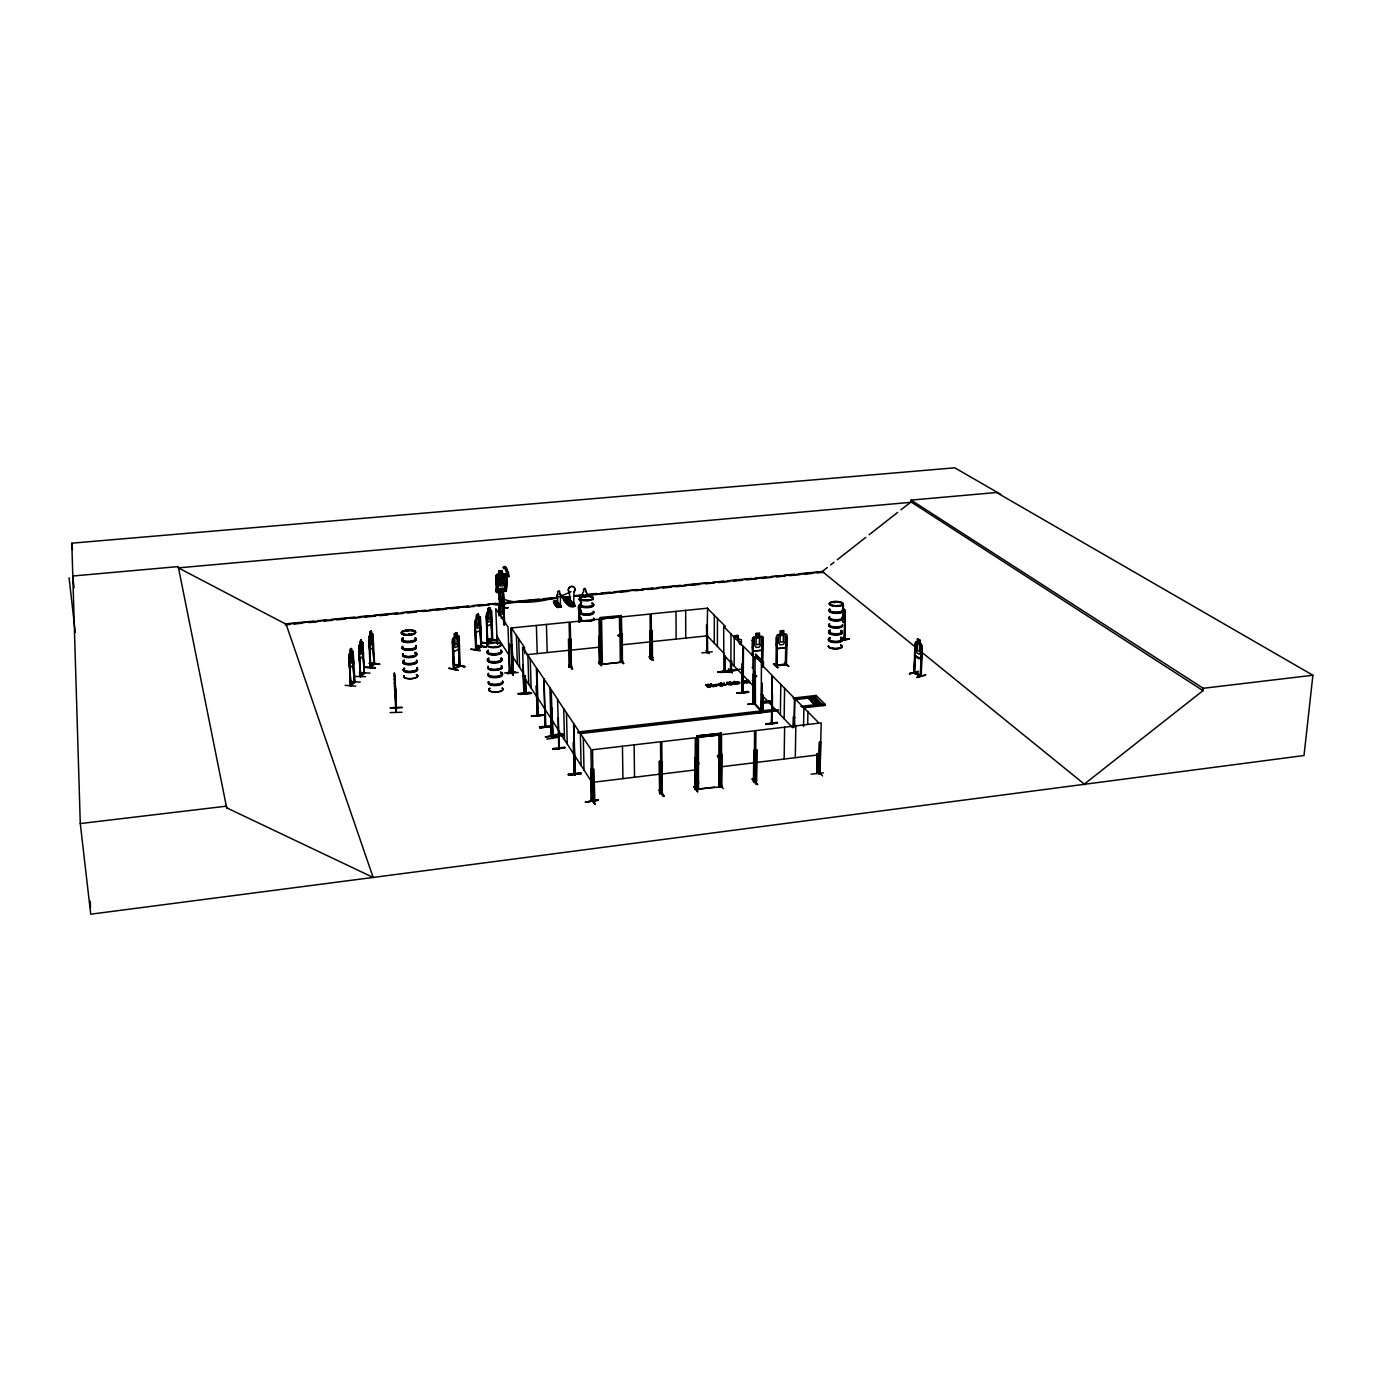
<?xml version="1.0" encoding="UTF-8"?>
<svg xmlns="http://www.w3.org/2000/svg" width="1382" height="1382" viewBox="0 0 1382 1382"><rect width="100%" height="100%" fill="white"/><g stroke="black" fill="none" stroke-linecap="round" stroke-linejoin="round"><path stroke-width="1.5" d="M706.029 685.23C708.914 682.052 714.114 687.925 707.86 687.286L706.029 685.23L709.657 685.817M709.329 653.651L706.029 650.542M707.256 651.319L706.357 652.459L707.636 652.857L707.325 625.044M707.429 624.889L706.496 624.992L706.893 652.511M706.72 652.598L707.567 608.184L651.233 613.867L651.527 658.437L652.684 657.59M707.014 684.781L709.312 684.816L707.014 684.781L707.739 686.198L710.469 685.921L707.739 685.61C707.653 688.806 713.786 685.282 709.674 685.23M707.86 687.286L710.469 686.422L708.413 686.37M710.573 684.626L711.298 683.952L713.216 686.681L710.573 684.626L711.298 683.952M714.269 643.166L714.339 615.284M717.379 646.43L717.465 618.428M717.586 756.939L717.845 755.989M718.986 761.672L718.899 786.6L720.92 787.17M718.865 756.783L718.191 755.47M698.273 747.472L698.29 789.087L719.245 787.032L719.072 734.671M719.4 787.118L719.573 734.827L698.411 737.314L698.428 789.727L696.804 789.934L696.753 735.915L721.387 733.255L696.753 735.915M720.506 684.591C718.346 685.627 709.087 685.437 716.412 684.366C727.761 687.562 715.375 685.403 718.45 683.796A2.488 0.881 0.3 0 1 719.573 683.693L720.506 684.591L721.007 682.881L722.13 684.712L724.151 683.192L722.13 684.125M720.886 733.393L721.179 787.135L721.214 733.047M722.13 684.712L721.007 682.881M721.473 685.679L721.473 685.075M721.577 785.131L721.508 786.289L721.525 734.671L754.572 730.802L754.278 782.195L753.829 750.34L754.192 782.247L753.466 780.899M722.941 685.61L722.354 684.971L725.792 684.695L722.544 684.245L722.216 685.697L720.281 682.95M721.559 786.272L722.009 754.14M725.792 685.299L722.959 684.626L724.151 683.192M742.324 692.106L742.86 645.964L723.667 626.53L723.892 672.205M723.287 672.239L723.028 670.875L723.892 671.22M725.049 656.381L725.014 672.049L724.721 656.053M724.997 671.583L725.412 656.346M726.949 683.71L727.571 682.915L730.698 684.729L728.521 684.712L726.846 682.397L727.45 683.658M726.759 683.485L726.846 682.397M727.571 682.328L729.489 683.416M719.901 672.118C754.503 670.235 694.714 674.036 728.4 671.013M729.299 683.209L730.007 681.879C730.37 684.366 733.652 681.499 734.619 684.315L731.855 683.157L731.251 684.677L729.506 682.829M730.715 683.244L730.007 681.879M730.56 671.376L730.594 660.838M731.026 633.993L730.819 671.03L717.914 672.291M730.905 683.451L732.633 682.604L733.894 684.384M731.251 684.677L729.281 681.965M731.976 684.608L730.923 682.863M732.253 672.827L728.21 669.061M733.704 682.138L734.516 681.464L733.704 682.138L734.948 682L736.381 683.52L735.656 684.194L734.239 682.069L735.656 684.194M734.153 666.003L734.308 637.327M734.568 639.313L734.585 635.841M734.619 684.315L733.186 682.397L730.715 682.656M736.381 684.107L734.948 682M401.989 712.266L390.173 712.594M402.024 707.739L390.277 708.137M736.813 683.641C745.157 683.434 731.7 682.812 739.042 682.691M736.934 693.108L748.733 692.227L736.882 693.125L747.835 691.363M737.09 683.935L736.813 683.053M737.815 635.461L739.543 644.271M738.748 682.242L736.105 682.138L739.007 682.518L736.105 682.725L737.936 683.226M731.51 670.771L731.562 660.734C729.955 674.122 729.679 671.669 740.009 669.251M741.288 645.308L741.443 639.693L737.798 638.933L737.936 635.323L734.464 635.737M741.564 681.844L742.307 681.171L744.172 682.863L741.564 681.844L744.743 683.192L741.564 681.257M742.324 691.069L742.169 692.52L742.376 663.274L742.03 692.451M743.205 693.056L743.464 646.379L753.484 656.536L753.052 703.645L753.138 674.243M744.743 683.192L744.691 681.291L747.507 682.293L744.086 680.981L746.816 682.57L746.418 680.721L748.508 680.497L749.96 682.017L749.234 682.691L747.8 680.566L749.234 682.691M744.673 680.911L746.833 682.95M747.507 682.881C745.278 680.704 750.167 680.445 747.247 680.048L746.418 681.309M752.309 655.707L752.534 638.501L753.656 637.154L761.81 636.325L763.037 637.43L761.81 636.325M762.933 646.724L761.707 650.283L753.484 651.112L752.447 647.795L752.654 638.536L753.691 637.188M752.154 667.454L753.138 668.404M752.154 778.999L756.369 783.974M753.276 640.384L752.326 640.488L753.276 640.384L753.225 668.56M753.466 703.559L753.518 674.209M753.104 778.55C766.924 796.878 743.689 766.837 757.25 784.078M752.603 681.136L754.365 682.121L752.413 680.099M760.877 711.16L754.658 704.267L755.125 656.692L762.398 663.084L755.125 656.692M755.263 671.566L755.436 703.68M755.488 659.059L755.919 654.36L763.486 661.978L763.434 666.124M755.868 658.644L755.919 654.36M756.075 633.422L756.196 637.033L754.434 638.38L754.365 644.841L756.092 647.432L759.34 647.087L761.102 644.133L761.171 637.672L759.444 636.705L759.564 633.06L756.075 633.422L756.04 636.895M761.257 712.49L761.776 682.76L761.655 712.456C740.527 714.131 779.966 709.26 763.227 712.006M755.142 781.59L755.159 780.45L756.438 780.502M755.47 781.797L756.455 780.536M756.42 781.659L756.697 749.718L755.591 749.856L756.852 749.873L756.438 781.676L755.418 781.746L755.937 730.56L821.167 722.89L820.044 773.73L820.58 742.048L819.491 742.186L818.835 773.885L820.165 773.713M761.206 711.402L761.413 663.187M761.655 661.149L761.776 639.486L762.847 639.52L761.776 639.486M762.052 694.369L761.067 711.212M762.726 639.4L762.415 667.385L762.985 637.378M762.432 711.816L762.536 694.49M762.847 666.521L762.985 662.03L755.436 654.412M762.933 711.747L763.106 695.163M395.183 687.044L395.235 688.996L395.114 684.159M395.788 698.463L395.632 694.42M777.53 723.045L766.077 724.116M771.795 722.268L772.123 724.444L772.469 694.507M793.959 727.036L794.46 698.221L772.331 675.815L771.519 724.41L772.141 675.435L761.586 664.725M395.166 686.336C396.219 714.269 393.611 647.64 395.857 694.731M395.235 689.67L395.114 684.816L395.269 687.009M395.01 683.416L395.045 680.22M773.471 664.189L777.703 667.696M777.012 665.07L785.322 664.31L776.218 665.036L775.976 666.055L776.338 637.948L777.289 637.862L777.133 665.917L775.924 665.865L786.082 664.759M786.842 644.167L785.615 647.709L777.496 648.59L776.425 645.239L776.546 635.979L777.669 634.614L785.788 633.802L786.98 634.908L786.444 664.932L785.563 665.036L785.84 637.085L786.79 636.981L785.84 637.085L785.546 665.018M776.96 665.986L777.289 637.862L776.338 637.948M765.766 724.479L777.099 723.132M783.559 630.555L783.421 634.165L785.131 635.15L785.045 641.593L783.266 644.53L780.035 644.876L778.342 642.302L778.446 635.841L780.191 634.511L780.087 630.918L783.594 630.589L783.508 634.01M780.364 714.788L780.813 684.401M395.908 707.757L395.891 712.317L394.267 682.604M394.63 678.165L396.288 712.3L396.306 707.739M784.544 662.427L788.88 666.608L784.682 662.911M784.13 718.761L784.596 688.253M784.147 759.046L784.63 727.174M786.099 664.777L786.669 636.86M395.079 686.111L395.097 684.833M395.235 688.996L395.252 687.718M793.164 727.226L793.337 716.671M793.544 727.623L793.734 716.636M794.391 726.362L794.875 698.653L818.42 722.51M794.788 726.31L794.132 717.5L794.944 717.863M795.289 757.682L795.842 725.861M394.336 678.942L396.358 708.5L394.457 673.12L394.509 678.165M394.319 673.12L394.699 679.374M803.529 726.5L803.892 707.791L825.244 705.373L825.279 704.457L816.106 695.457L793.026 698.083M807.675 724.41L807.934 711.885M809.23 698.826C817.85 700.95 803.046 698.618 812.806 699.171C819.042 696.649 810.612 701.624 815.363 698.515M813.601 699.292L816.693 700.449L810.578 700.795L812.391 699.396M810.906 701.123L810.595 700.19M811.873 701.469C820.528 703.593 805.671 701.244 815.466 701.814C821.703 699.257 813.272 704.267 818.023 701.14M811.182 774.162L823.413 772.884M809.213 699.43L812.806 699.171M816.261 701.918L819.371 703.092L813.238 703.438L815.052 702.039M813.169 700.121L816.71 699.845M813.566 703.766L813.238 702.833M815.345 699.119L815.034 698.186M811.856 702.073L815.466 701.814M815.829 702.747L819.388 702.488M816.088 696.355L816.106 695.457M816.693 700.449L816.399 699.551M818.006 701.745L817.695 700.812M816.917 753.587L816.917 773.367L817.332 753.535M817.108 771.778L816.745 773.333M817.747 753.967L817.09 772.918M817.816 770.551L822.515 775.941M819.371 703.092L819.077 702.177M819.491 742.186L818.68 773.713L820.027 772.4M823.102 705.615L813.981 695.699M842.795 606.681L842.83 605.558M842.761 621.883L843.365 605.057L843.279 608.408M844.177 639.348L844.419 638.415M843.953 639.486L844.938 612.278L844.886 639.693L840.912 637.776A6.806 2.263 1.4 0 1 839.824 640.868A6.806 2.263 1.4 0 1 830.617 640.592A6.806 2.263 1.4 0 1 830.064 637.534M843.106 608.408L845.248 610.568L844.575 639.762L845.335 610.55L843.106 608.512L844.126 610.101L842.847 618.549M532.675 715.893C568.745 713.457 506.434 718.139 543.402 714.822M555.443 735.932L545.458 736.9L555.357 735.31M559.537 591.133L559.969 594.225A2.263 2.09 -39.1 0 1 560.505 597.56L560.263 605.886L557.792 606.111C559.485 611.587 548.533 598.216 556.652 601.135L561.368 607.13L560.228 607.234M574.221 604.642L569.298 605.143L569.263 603.485L570.351 604.556L569.332 592.152A3.403 3.127 -40.2 0 1 569.229 587.592A3.403 3.127 -40.2 0 1 573.875 587.125A3.403 3.127 -40.2 0 1 574.031 591.755L573.634 604.228L570.3 604.504M900.96 509.803L911.014 501.925L911.083 500.111L996.526 492.493L1312.9 675.245L1304.003 755.539L373.157 877.449L226.683 807.848L178.243 566.585L72.71 576.018L74.023 587.782M917.665 639.02L920.032 640.073L919.807 643.667L922.226 645.878L920.999 676.403L913.899 673.103L915.921 641.818C919.79 645.722 916.663 632.991 917.423 642.561L916.266 643.356L916.024 649.885L917.095 653.202L919.306 654.204L920.602 651.924L920.861 645.394L919.842 640.177L917.562 639.054M914.625 673.449L915.299 644.772L914.383 673.397L914.901 672.291M916.715 677.456L925.664 674.762M914.141 672.999L921.31 676.282L921.708 647.622L920.187 676.092M920.567 675.953L920.965 675.332M920.809 676.351L921.708 647.622M353.74 660.942L353.36 664.828M359.959 658.938L359.32 655.863L359.959 658.938L363.276 655.966L362.447 642.129L362.965 643.01M363.311 656.053L363.449 652.183M369.409 647.001L370.03 650.041L373.157 647.139L372.915 634.234L374.591 664.016M373.192 647.225L373.451 643.407M507.246 673.673L518.164 672.447M839.099 605.817L836.991 605.679L838.494 605.61M497.33 579.645L496.38 592.032L497.33 579.645L498.228 579.559L497.382 591.928M498.228 579.559L497.416 591.669M518.215 694.11L529.427 692.451L518.215 693.712M506.261 578.764C503.013 616.942 509.077 552.765 506.175 591.116L496.483 592.014L496.173 589.164L497.365 589.147L497.451 591.461M507.159 578.661L506.365 591.012M834.728 602.517L833.847 602.12A6.841 2.159 1.3 0 0 831.912 605.8A6.841 2.159 1.3 0 0 842.951 604.66A6.841 2.159 1.3 0 0 833.709 602.137L834.745 602.466L833.605 602.327M506.33 579.006L507.229 578.903L506.158 578.16L507.229 578.903L506.658 585.45L505.346 588.058L497.641 588.784L497.468 579.956M500.958 576.363L504.136 576.104L500.94 576.277L500.854 578.868L498.557 579.11L506.175 578.246L503.929 578.557L504.119 576.035L504.05 578.471L505.484 579.127L505.086 583.67L503.273 585.795L500.215 586.106L498.747 584.327L499.127 579.784L500.75 578.799M1084.3 784.112L1203.014 690.637L1203.238 688.288L911.083 500.111M345.137 685.351L355.727 686.18M364.883 667.471L375.23 668.352M365.055 666.798L375.403 667.592M365.522 676.696L355.122 676.385M755.608 712.784L766.82 711.592M552.627 749.389L564.616 747.956M496.587 590.943L498.107 590.805L496.587 590.943L497.123 592.774L498.643 592.636L498.107 590.805M558.915 606.836L559.606 605.126M559.969 606.784C558.846 603.951 559.174 605.368 559.624 605.489M572.787 603.226L571.906 602.327L572.131 603.468M580.906 773.575L568.451 774.957M480.331 630.175L480.729 626.461L480.331 630.175L475.909 632.645L475.287 629.656M352.807 658.799L350.959 663.377L350.302 652.874C348.126 649.436 353.066 645.308 351.633 651.717L354.466 682.38L354.846 681.015M701.866 652.891L712.248 651.751M480.349 650.196L471.055 649.143M480.09 650.887L470.847 649.264M487.691 643.58L482.163 642.613L487.95 643.286M482.422 642.423L491.647 643.459M570.714 665.951L572.545 668.992L569.816 665.157M572.493 668.836L570.697 666.383L572.459 668.923M499.662 605.316L499.161 591.237L500.215 591.099L500.923 605.437M449.012 667.972L458.098 670.374M458.029 670.322L448.995 668.456M621.693 660.527L623.662 663.515L621.434 661.062M660.285 790.314L663.999 796.067L660.199 790.901M719.279 783.076L723.27 788.604M368.856 637.793L369.219 636.186L370.531 667.731L374.505 664.034M363.829 672.378L364.744 673.086L360.529 676.835L358.733 646.569L362.447 642.129M353.118 651.648L352.462 650.749L348.782 655.293L350.855 685.8M349.283 653.651L348.903 655.31M753.933 675.763L754.071 676.161M755.073 676.714L754.814 675.66L755.626 676.852M755.211 675.936L755.436 676.852M662.064 793.423L662.03 761.534M756.559 676.696L756.559 675.608M500.958 598.216C501.165 595.4 496.501 598.752 499.679 599.045M842.778 621.779L844.212 622.556L845.041 619.499M844.298 622.539L845.11 619.551M572.787 603.018L572.321 603.226M921.759 655.241L920.792 658.437L921.846 655.293M762.778 646.672L761.707 650.283L753.484 651.112M499.057 615.992L499.161 605.592L503.411 603.278L504.015 604.159M498.695 607.113L499.265 605.61M785.615 647.709L786.686 644.116M486.758 612.744L491.059 610.257L491.733 611.086L492.7 640.108L487.224 643.286L486.723 612.641M361.514 643.062C360.236 632.973 358.318 652.667 360.857 654.584L362.671 650.076L361.186 639.572M480.314 617.529L479.779 616.648L474.821 620.622L476.134 649.92M909.494 673.984L918.339 671.842M741.702 691.086L741.754 691.346M557.81 591.531L557.758 594.45A2.263 2.09 -39.1 0 0 557.395 597.87L558.069 606.974L560.85 606.681L560.626 605.195L560.401 606.128M510.286 671.41L513.327 675.107L510.891 671.376M510.787 671.289L513.258 674.969M584.897 588.438L583.636 589.026L583.55 591.893A2.263 2.073 -40.7 0 0 583.169 595.314L583.204 595.366M590.978 799.245L595.055 804.376L591.686 799.193M591.582 798.589L594.968 803.737M453.227 649.747L453.814 669.458L452.519 639.417L454.713 637.137L454.453 633.664L454.056 645.325L455.248 647.536L457.252 646.534L458.202 643.252L456.716 632.628L456.803 636.221L459.066 636.221L460.223 666.176L453.417 669.337L452.26 641.473L453.158 641.231L454.436 669.182L454.108 668.007M732.149 672.74L728.608 669.026M777.703 667.316L774.041 663.567M503.514 568.607L503.428 566.948A9.501 2.142 80.4 0 1 506.572 571.474L506.883 572.597L508.3 571.699L508.87 576.553L507.747 576.743L506.658 573.081A8.137 1.831 80.4 0 0 503.704 568.261L504.827 568.071A8.137 1.831 80.4 0 1 507.781 572.908L508.87 576.553M504.637 568.417L504.534 566.775A9.501 2.142 80.4 0 1 507.695 571.284L508.006 572.407L506.866 572.545M569.539 600.254L567.311 600.565L569.229 600.289M588.438 600.41L587.212 599.753M586.987 599.961L588.179 600.462M585.882 596.989L584.793 597.041M584.724 596.955L585.225 597.024M557.551 603.623L556.29 603.744M459.308 666.314L458.669 638.277L459.221 666.4L459.67 665.398M556.1 603.347L557.482 603.26M755.488 704.319L760.618 709.674M453.365 668.37L454.419 668.076M370.963 667.351L368.856 639.538L370.1 667.696L374.125 663.965M591.116 800.834L590.995 768.565L591.721 800.783M591.98 801.215L591.703 799.608M351.183 685.472L348.903 657.452L350.648 685.869L354.967 682.034L353.153 651.561M505.346 588.058L506.555 585.45M500.543 605.005L499.697 606.612L500.906 614.921L502.564 613.971L503.342 610.827L502.409 590.926L503.307 590.857L504.637 624.595M574.325 772.987L574.532 772.486M573.582 742.67L573.996 773.575M618.376 635.841C618.635 634.217 619.862 636.964 617.892 635.495M495.62 646.862L496.034 647.26M495.43 646.897L494.773 647.191M492.908 643.235L492.614 642.976M492.441 643.235L493.115 643.425M718.899 756.731L717.638 757.198M558.743 748.457L559.209 748.163M503.894 607.268L503.359 590.891L502.409 590.926M593.448 800.472L594.588 800.61M593.31 801.681L594.83 801.681L593.949 769.238L592.792 769.377L593.431 801.871L592.515 749.752L660.544 741.754L660.924 793.475L660.561 761.257L659.421 761.396L659.663 793.648L661.062 793.475M503.514 591.099L502.651 591.254M537.874 715.461L537.391 714.459M537.114 715.047L536.51 686.008M537.339 700.156L536.371 667.903L522.586 647.329L523.882 694.127L524.106 692.624M409.849 634.718L409.677 634.528M409.245 634.096L408.64 634.252M406.93 631.142L408.156 631.125M407.189 631.315L407.794 631.315M373.676 663.377L374.09 664.016M370.393 666.729L374.056 663.688M510.01 672.118L509.025 644.116M557.844 591.565L558.777 590.926M509.25 670.84L509.63 672.222L508.801 643.805M354.414 681.654L350.7 684.384M496.242 584.154L495.862 575.62L499.092 574.204L498.954 570.991L502.046 570.714L504.015 578.782M497.382 589.803L505.156 589.026L496.501 590.287L505.363 589.889L497.555 589.924M579.68 604.59L578.626 605.886L578.833 614.765L578.592 605.852L578.903 622.297M560.47 607.061C559.054 599.563 548.568 599.512 557.654 607.51M553.767 601.896L558.725 607.406L554.027 601.619M560.954 607.182L556.652 601.135M556.48 601.636L561.144 607.009M575.292 605.852C569.937 611.259 555.979 594.174 568.468 597.594M563.217 597.421L570.714 606.335L563.217 597.421L568.762 597.767L563.821 598.095L567.156 598.251M558.743 607.389L557.827 607.234L561.109 606.888L560.626 605.195M558.466 607.268L553.37 601.464M570.334 606.387L571.232 606.283M581.684 602.155L578.954 598.959L581.114 602.224M578.937 599.304L581.528 602.172M573.582 606.007L574.912 605.489L574.186 602.967L573.824 604.349M569.073 599.322L574.653 605.921L570.524 600.22L565.653 600.704L570.524 599.874M837.388 605.713L839.029 605.644M834.4 602.431L833.847 602.31M487.863 642.941L486.429 615.871L486.896 643.235L492.199 640.021M491.819 639.279L492.234 639.348M476.583 649.626L474.872 622.677L475.926 649.972L481.558 646.69L480.47 617.478M786.496 663.878L785.201 663.878L786.099 663.74M360.236 682.103L349.525 681.361M369.961 673.138L359.372 672.412M379.514 663.844L369.184 662.98L379.549 664.276M364.209 672.688L360.063 675.729L363.846 672.654M364.364 672.965L360.166 676.8L358.871 648.331L360.598 676.403M350.251 684.729L354.051 681.62M370.082 666.608L373.693 663.654M353.429 664.742L350.164 667.8L349.508 664.707M354.898 681.982L350.251 685.835L349.283 657.106M497.399 580.025L498.487 578.954M361.168 641.524L360.339 642.25L361.099 640.367M371.119 632.835L370.307 633.543L371.05 631.695M369.132 636.29L372.363 633.44L372.864 634.321M731.734 669.855L737.936 669.475L730.612 670.011M369.875 632.023L371.292 630.779L372.19 634.908L372.57 641.3L370.808 645.74L369.823 631.937L370.134 635.392M707.584 651.492L706.91 651.509M492.32 640.332L490.835 613.366M453.434 668.335L459.498 665.744M652.649 657.348L651.423 657.296L652.684 657.314M798.675 573.806L822.273 571.509L827.3 567.57M830.651 564.944L834.002 562.319M837.337 559.693L865.806 537.373M869.157 534.748L897.626 512.428M695.042 788.396L695.44 789.277M588.3 599.598L587.281 600.168L588.559 600.099M511.996 645.169L513.188 673.604L512.152 673.293L510.718 628.033L569.108 622.159L570.092 667.16C570.714 664.967 568.244 666.729 569.09 667.23L568.434 639.21L569.505 639.227M495.706 646.413L495.05 646.638M736.865 682.812L738.973 682.518M722.959 684.626L724.151 683.779M717.984 755.937L717.724 756.973L718.087 755.608M717.863 756.645L717.5 755.384L717.759 757.198M618.203 635.115L619.412 635.582M559.278 747.282L559.157 748.163M362.844 642.993L364.33 673.414L362.602 645.394M372.138 636.653L374.228 664.327M407.897 631.142L406.982 631.073L408.105 631.021M553.025 738.437L552.282 718.415M551.211 689.722L552.869 738.23M551.107 735.362L551.712 736.399M755.522 704.25L754.658 704.267M545.32 727.26L544.093 679.098M545.303 727.001L543.782 678.648M545.13 707.359L545.873 727.243L545.838 725.947M599.736 663.982L599.011 619.205L570.144 622.107L571.371 667.23L571.025 639.14M591.945 801.284L590.891 749.217L573.875 723.822L575.119 774.456M485.963 646.845L477.032 645.619M497.175 640.229L487.95 638.691L497.434 640.522M480.556 646.258L475.563 648.918L476.514 648.884M481.42 645.74L480.539 645.981M491.767 639.641L486.861 642.25L487.811 642.215M476.047 648.918L480.867 646.31M487.345 642.233L492.078 639.693M475.563 649.903L481.558 646.69M488.261 639.002L497.451 640.574M501.027 618.151L503.894 616.562L504.067 604.089M360.633 676.783L358.854 648.694M354.569 682.328L352.997 664.137M575.327 774.922L575.413 773.782M364.399 673.345L362.758 653.98M370.549 667.679L370.462 666.314M698.497 783.87L698.601 781.987M475.598 649.92L475.391 622.384M498.522 613.211L498.85 608.806L499.403 615.042M478.345 613.953L476.496 614.99L475.926 620.103L477.205 628.534L478.932 627.549L479.744 624.336L478.448 613.971L476.565 615.059L476.635 618.359M487.846 608.598L489.764 607.596L490.783 611.673L491.007 617.892L490.213 621.071L488.52 622.038L487.5 619.896L487.95 608.616M502.046 600.6C497.52 603.122 505.225 598.078 502.202 604.072L503.134 604.66M487.915 608.667L489.764 607.596M478.103 614.852L477.049 616.597L478.155 615.975M500.75 602.068L501.804 601.481L500.785 603.174M698.739 762.501L698.756 764.488M559.157 749.286L557.533 699.137L536.872 668.352L538.41 716.083M698.48 741.633L698.532 742.376M721.179 684.798L718.243 684.556L720.506 684.004M721.214 685.386L718.191 685.023L720.454 684.608M569.954 606.197L563.217 597.75M570.921 606.093L564.132 597.853M571.284 606.283L564.167 597.663L570.628 597.024M574.014 605.765L568.555 599.183L574.653 605.921M555.806 601.723L560.453 607.078M562.923 598.216L569.747 606.439M537.149 715.099L536.268 685.645M652.874 660.13L650.922 657.21M464.594 667.005L455.594 664.552L464.577 666.418M455.939 664.88L464.957 666.815M453.745 651.734L452.916 648.659L453.745 651.734L458.876 649.212L459.463 645.446M525.315 693.47L525.005 675.729M454.54 633.751L456.716 632.628L454.453 633.664M479.986 630.227L481.04 647.001L480.228 623.662M813.583 703.162L815.846 702.142M815.449 702.419L817.678 701.417M810.923 700.519L813.186 699.517M812.789 699.776L815.017 698.791M813.238 703.438L815.034 702.643M810.578 700.795L812.374 700M459.826 666.072L460.206 665.087M755.159 781.573L756.213 781.4M409.849 634.493L409.037 634.096M487.328 643.235L486.291 614.178M481.005 646.983L479.882 619.827M660.924 792.128L659.542 792.266L660.803 792.37M660.924 793.285L659.663 793.648M374.159 664.397L372.397 640.92M730.802 669.994L731.475 669.717M569.194 666.245L570.179 666.97M752.845 702.384L753.38 703.403M551.245 736.451L550.831 706.237M650.058 657.815L650.594 658.782L650.041 614.057L621.555 616.925M650.196 630.987L650.058 658.817M622.228 661.598L622.28 633.854L622.384 661.788L622.626 660.561M599.892 664.172L599.322 636.221M505.449 590.667L505.173 586.676M505.346 588.369L506.244 588.248L505.173 588.387M730.439 683.917L728.176 682.984M496.864 669.959L495.775 670.063M411.18 657.089L409.901 657.296M499.818 605.541L499.317 591.15L500.059 605.575M920.533 675.228L914.642 672.706M916.819 677.422L925.646 675.211M913.934 673.155L915.022 642.768M915.35 655.897C913.778 646.223 914.59 661.304 920.844 658.264M922.226 645.878L921.293 644.392M922.364 647.916L921.397 647.692M915.921 641.818L921.431 644.271M659.698 793.423L659.421 761.396M840.36 640.108L849.464 638.916L840.688 640.851M840.342 640.678L849.429 638.864M845.508 612.554L844.644 612.347M730.698 684.142L728.228 683.917M652.701 658.316L651.613 657.279M652.494 658.35L652.235 630.572L651.285 630.676L652.235 630.572M569.125 667.074L569.937 666.953M505.363 590.667L505.086 586.573M506.658 573.081L507.781 572.908M506.365 573.806L507.488 573.616M503.203 567.363L504.326 567.173M838.097 627.583L837.077 627.739M755.401 679.685L754.192 680.324L755.384 681.24M755.384 680.272L754.227 680.756L755.367 681.827M838.667 606.024L837.613 606.042M588.283 599.995L587.454 599.961M697.513 791.731L693.66 786.755M756.403 784.475L752.102 778.947M695.353 757.353L694.887 789.554L695.319 737.763L661.771 741.702L662.289 793.613M598.112 799.902L585.398 802.165L598.13 799.988M585.415 802.044L598.147 800.489M593.707 801.854L594.606 801.767M662.876 795.928L659.128 790.176L662.945 795.306M659.56 761.568L660.561 761.257M819.647 742.359L820.58 742.048M568.382 774.196L580.716 772.693L580.958 773.713L568.624 775.216L568.399 774.283M580.958 773.056L568.624 775.216M568.434 774.836L580.958 773.713M593.172 782.281L660.786 774.041M661.995 773.989L695.353 769.929M721.404 766.768L754.261 762.76M755.608 762.519L820.459 754.624M698.29 789.087L714.788 787.101M574.169 743.551L574.929 775.026M1203.238 688.288L1312.9 675.245M373.071 876.603L373.347 877.415L90.728 914.193L80.277 823.568L226.527 806.155L226.683 807.848M558.673 737.228L546.84 739.128M553.025 748.508L565.031 747.161M565.048 747.679L553.128 749.251M766.094 723.719L777.427 722.371M539.481 726.794L551.504 726.051L539.498 727.416M755.108 703.265L747.714 704.267L755.194 703.438M563.32 735.552L554.804 736.52L554.251 735.673L554.234 734.723L562.82 733.738M577.831 732.011L775.129 709.329M800.869 706.375L822.325 703.904M545.441 736.969L563.303 734.602M577.849 732.944L778.412 709.847M801.836 707.152L825.279 704.457M778.394 710.763L580.354 733.583L581.096 765.507M531.863 716.152L544.232 715.202M736.882 693.125L748.733 692.227M558.743 749.338L558.311 717.638M761.603 701.659L769.981 700.709M761.586 702.574L770.724 701.503M793.804 698.877L814.775 696.476L814.758 697.392L795.877 699.534M762.328 703.369L770.724 702.402M708.672 735.863L712.836 735.379M719.417 735.086L698.255 737.055M598.561 662.151L601.636 665.865L598.821 662.22M531.396 692.693L518.215 693.695M717.914 671.894L728.573 670.685M520.185 693.937L531.534 693.401M520.219 694.438L531.534 693.332M730.715 671.617L719.901 672.498M552.403 738.472L552.126 708.206M650.887 657.642L653.03 660.181L649.315 656.847M720.989 683.468L722.216 685.697M727.968 682.76L730.007 682.466M707.532 685.973L709.381 685.576L707.739 685.299M649.92 656.588L652.442 660.25M504.499 672.999L515.4 671.721M568.969 665.105L571.682 668.784M523.864 694.075L523.156 664.949L524.21 693.712M600.41 617.754L601.101 664.638L602.379 664.327L601.567 618.756L619.792 616.908L620.328 662.41L621.969 662.41L620.898 615.681M785.563 647.674L777.496 648.59M512.307 673.293L511.219 645.1L512.221 644.997M512.307 645.118L511.219 645.1M512.221 645.498L512.791 673.604M526.577 654.722L569.764 650.196M651.492 641.663L707.532 635.824M570.801 650.162L599.512 647.156M621.952 644.824L650.3 641.853M502.15 573.875L505.605 574.584L505.829 580.613M502.219 574.981L499.161 575.292L499.334 579.265M506.158 590.77L496.57 591.565M569.229 598.32L564.357 599.132L569.92 599.477L569.229 598.648M569.92 599.149L565.048 599.961L568.296 599.633M573.081 602.448L573.133 605.264L573.133 602.517L571.578 602.604L571.63 605.402M558.069 606.111L557.343 605.541L557.361 606.663L560.66 606.318M569.263 603.485L570.369 605.627L574.532 605.195L573.789 603.018M497.399 579.887L498.297 579.801M506.209 589.008L505.346 589.112L506.399 588.991M579.421 607.665C577.831 606.594 581.148 619.585 579.835 622.194M601.101 664.638L600.134 617.512L621.295 615.543L621.969 662.41M601.688 618.86L619.672 617.046M506.227 590.442L496.397 591.721L495.706 575.517L496.674 575.534L497.157 591.358M504.603 574.636L504.845 578.712L504.603 574.636L505.605 574.584L505.674 578.903M503.843 607.458L507.971 607.769M503.86 607.873L507.971 607.752L503.86 607.994L504.326 624.543M603.485 618.393L607.458 617.996M288.112 623.61L313.852 621.105M318.136 620.691L326.722 619.844M331.006 619.43L354.604 617.132M358.905 616.717L369.633 615.664M373.917 615.249L397.515 612.952M401.799 612.52L425.397 610.222M429.698 609.808L440.426 608.754M444.71 608.339L468.308 606.042M472.592 605.627L483.32 604.573M487.621 604.159L496.19 603.312M500.491 602.898L511.219 601.861M515.503 601.429L539.101 599.132M543.385 598.717L554.113 597.663M560.556 597.041L564.841 596.627M573.426 595.78L582.012 594.951M586.296 594.536L597.024 593.483M601.308 593.068L609.894 592.222M614.178 591.807L637.776 589.509M642.077 589.095L652.805 588.041M657.089 587.626L680.687 585.329M684.971 584.897L708.569 582.599M712.87 582.185L723.598 581.131M727.882 580.716L751.48 578.419M755.764 578.004L766.492 576.95M770.793 576.536L779.379 575.689M783.663 575.275L794.391 574.238M556.566 597.87L286.109 624.267L178.364 567.864L178.243 566.585M560.867 597.439L569.453 596.609M573.737 596.195L822.739 571.889M285.366 624.889L289.667 624.457M293.951 624.042L302.537 623.213M308.963 622.574L317.549 621.745M323.975 621.105L332.561 620.276M336.845 619.862L345.431 619.015M351.857 618.393L360.443 617.547M364.727 617.132L375.455 616.078M379.739 615.664L388.325 614.817M394.751 614.195L403.337 613.366M407.621 612.934L416.207 612.105M422.633 611.466L431.219 610.637M435.503 610.222L446.231 609.168M450.515 608.754L459.1 607.907M465.544 607.285L474.112 606.439M478.397 606.024L489.124 604.988M493.426 604.556L499.852 603.934M506.278 603.312L517.006 602.258M521.308 601.844L529.876 600.997M534.178 600.583L544.888 599.529M549.19 599.114L557.758 598.285M577.071 596.385L583.498 595.763M592.083 594.916L615.664 592.619M619.965 592.204L628.534 591.358M634.977 590.736L643.563 589.889M647.847 589.475L658.575 588.438M662.859 588.006L671.445 587.177M675.729 586.763L686.457 585.709M690.741 585.294L699.327 584.448M705.753 583.826L714.339 582.979M718.623 582.565L729.351 581.511M733.635 581.096L742.22 580.267M746.505 579.835L757.232 578.799M761.517 578.367L772.244 577.331M776.529 576.916L785.114 576.069M789.398 575.655L800.126 574.601M804.41 574.186L812.996 573.34M817.28 572.925L823.724 572.303M495.758 604.971L505.605 604.279M178.364 567.864L911.533 502.253M80.277 823.568L71.812 543.178L954.755 467.807L1000.654 494.29M738.213 683.347L739.871 682.656L736.865 682.207M594.554 801.474L594.692 800.333M505.933 588.145L506.14 590.598L506.002 586.486M497.14 589.043L496.293 589.285M568.693 600.617L567.346 600.203L569.505 600.427M776.131 665.053L776.77 664.759M395.701 697.064L395.805 697.962M396.047 699.275L395.891 700.657M390.242 707.739L401.989 707.152M395.217 690.378L395.425 693.609L395.477 690.378M819.768 772.4L818.99 772.728M651.682 658.437L651.509 657.296M571.63 665.986L571.664 666.988M737.09 683.347L739.197 683.468M503.134 590.874L504.067 607.216M920.93 675.366L914.953 672.637M844.488 638.743L840.636 637.137M359.113 644.928L358.733 646.569M369.253 663.429L379.756 664.189M813.583 699.897L816.382 700.156M816.244 702.522L819.06 702.782M525.523 693.816L524.832 677.508M490.955 610.257L491.577 623.662L487.328 626.132L486.602 623.057M478.483 617.305L478.293 614.092M482.18 642.578L487.984 643.407M752.413 680.687L753.432 681.119M476.721 645.29L485.98 646.828M476.79 645.74L486.291 647.225M574.843 774.974L573.565 723.373L557.602 699.568M453.141 637.845L458.219 635.513L458.997 636.307M452.519 639.417L453.02 648.676M455.594 664.535L464.594 666.418M588.68 599.892L587.592 599.978M722.959 684.021L725.792 684.695M662.98 795.807L659.197 790.193M573.599 606.024L568.123 599.425M570.662 606.352L569.954 604.314M742.98 671.116L741.08 669.043M584.862 588.404L585.778 591.721A2.263 2.073 -40.7 0 1 586.262 595.003L586.296 595.037M502.495 591.202L502.893 605.299M718.692 756.196L717.828 756.438M915.247 655.914L920.896 658.402M840.619 637.845L844.506 639.728M911.014 501.925L1203.014 690.637M513.016 673.189L511.409 627.981L524.486 647.415L524.694 653.617M509.474 672.153L508.04 626.996L495.775 608.667L497.278 643.995M822.273 571.509L914.953 646.707M921.656 652.149L1085.129 784.786M561.386 607.113L556.013 601.412M505.587 574.653L504.344 573.651L496.743 574.325M752.62 680.549L754.365 682.121M776.425 645.239L777.582 648.469M813.963 696.597L821.582 704.112M773.903 664.086L777.772 667.834M752.447 647.795L753.535 651.147M755.522 654.792L762.881 662.22M762.467 662.98L755.919 656.381L762.415 663.066M707.342 608.218L725.55 626.599M707.308 635.841L724.082 653.496M743.24 675.401L753.207 685.921M761.257 694.403L771.761 705.494M723.546 654.826L742.635 674.969M771.933 705.891L792.525 727.623M754.157 675.833L753.881 676.938M710.573 684.038L713.216 686.681M706.029 684.626L708.413 686.958M649.73 631.021L649.92 658.678M753.829 750.34L753.449 782.091M585.692 589.354L585.778 591.721M479.675 616.631L480.418 617.547M621.295 615.543L621.848 662.254M573.979 591.686L574.031 591.755A3.403 3.127 -40.2 0 0 573.875 587.125A3.403 3.127 -40.2 0 0 569.28 587.661A3.403 3.127 -40.2 0 0 569.384 592.222L569.332 592.152M568.503 598.993L574.325 605.955M559.935 594.174L559.969 594.225A2.263 2.09 -39.1 0 1 560.47 597.525L560.505 597.56M557.723 594.398L557.758 594.45A2.263 2.09 -39.1 0 0 557.361 597.836L557.395 597.87M621.658 660.959L623.662 663.515M621.416 661.114L623.368 663.55M619.844 634.131L619.862 635.996M601.498 618.583L619.412 616.821L619.602 629.726M578.799 614.714L579.904 617.892M697.806 791.851L693.902 786.755M502.253 573.772L502.132 570.559L498.85 570.904L497.779 581.425M660.233 790.815L663.999 796.067M499.161 591.237L500.422 591.341L500.543 605.212M512.377 656.208L523.087 672.758M523.519 676.264L537.253 697.565M537.753 698.014L558.328 729.903M558.414 730.335L574.307 754.987M574.601 755.453L591.548 781.711M496.794 636.186L509.025 655.189M554.234 734.723L554.804 736.52M496.103 584.137L497.278 587.246M496.846 586.555L497.658 588.853M285.97 623.835L373.157 877.449M746.418 680.721L746.833 681.982M649.074 656.778L652.097 659.905M569.488 604.78L569.643 603.433M507.177 571.872L507.747 576.743M69.1 577.78L75.233 632.282M71.812 543.178L72.52 549.621M744.086 680.981L744.172 682.863M395.338 688.184L395.805 693.557M371.171 630.762L371.343 634.355M458.168 640.712L459.532 666.47M395.58 690.654L395.356 686.059M395.58 691.207L395.788 695.612M491.163 613.418L492.113 640.384M491.146 621.658L491.785 640.332M394.613 679.011L394.682 680.739L394.475 679.011M90.245 901.254L90.486 907.732M503.497 606.387L504.154 624.871M503.549 616.614L503.825 624.819M500.267 591.116L500.75 605.523M497.347 635.841L497.641 643.96M497.14 635.53L497.434 643.649M525.281 692.382L525.246 693.522M518.665 638.778L519.615 667.385M516.419 635.426L517.369 663.93M530.239 658.748L531.137 688.081M527.872 655.223L528.788 684.418M525.385 675.677L525.989 693.816L525.229 677.456M395.649 693.729L395.701 695.612M536.389 625.459L537.218 653.6M537.512 706.254L537.788 715.427M551.176 718.692L551.297 736.675L549.915 687.787M546.426 624.439L547.203 652.563M558.259 603.347L554.977 603.45M557.602 605.506L557.62 606.404M566.465 712.767L567.225 744M563.718 708.672L564.495 739.785M573.305 742.255L574.152 774.041M580.44 605.731L580.561 611.915M583.308 737.902L583.999 770.016M598.838 636.273L599.391 664.206M622.453 746.228L622.919 778.653M634.131 744.863L634.528 777.237M676.005 611.38L676.126 639.089M685.679 610.395L685.748 638.087M697.081 736.191L697.115 789.882M570.991 591.651A44.051 15.755 -10.1 0 1 501.01 597.715M501.148 659.214A7.186 2.453 -2.2 0 1 499.057 662.375A7.186 2.453 -2.2 0 1 489.833 662.496A7.186 2.453 -2.2 0 1 488.762 659.387M501.217 658.73A7.273 2.488 -2.2 0 1 499.092 661.943A7.273 2.488 -2.2 0 1 489.746 662.064A7.273 2.488 -2.2 0 1 488.658 658.92M501.407 665.848A7.186 2.488 -2.2 0 1 495.533 669.648A7.186 2.488 -2.2 0 1 488.192 666.625M501.39 665.571A7.186 2.488 -2.2 0 1 495.516 669.372A7.186 2.488 -2.2 0 1 488.174 666.349M500.94 650.801A7.29 2.47 -2.2 0 1 498.798 653.98A7.29 2.47 -2.2 0 1 489.435 654.101A7.29 2.47 -2.2 0 1 488.364 650.974M501.096 657.884A7.186 2.453 -2.2 0 1 499.006 661.045A7.186 2.453 -2.2 0 1 489.781 661.166A7.186 2.453 -2.2 0 1 488.71 658.057M500.854 651.285A7.186 2.436 -2.2 0 1 498.764 654.412A7.186 2.436 -2.2 0 1 489.522 654.532A7.186 2.436 -2.2 0 1 488.451 651.458M501.2 658.333A7.273 2.488 -2.2 0 1 499.075 661.529A7.273 2.488 -2.2 0 1 489.729 661.65A7.273 2.488 -2.2 0 1 488.641 658.506M500.923 650.404A7.29 2.47 -2.2 0 1 498.781 653.565A7.29 2.47 -2.2 0 1 489.418 653.686A7.29 2.47 -2.2 0 1 488.347 650.577M500.82 649.955A7.186 2.436 -2.2 0 1 498.712 653.064A7.186 2.436 -2.2 0 1 489.47 653.202A7.186 2.436 -2.2 0 1 488.399 650.127M502.582 682.293A7.152 2.522 -2.2 0 1 496.121 685.558A7.152 2.522 -2.2 0 1 488.451 683.157M502.668 681.827A7.256 2.557 -2.2 0 1 495.171 685.178A7.256 2.557 -2.2 0 1 488.692 682.034M502.202 688.271A7.152 2.557 -2.2 0 1 500.111 691.536A7.152 2.557 -2.2 0 1 490.938 691.674A7.152 2.557 -2.2 0 1 489.867 688.443M502.202 687.994A7.152 2.557 -2.2 0 1 500.111 691.259A7.152 2.557 -2.2 0 1 490.921 691.397A7.152 2.557 -2.2 0 1 489.85 688.167M501.407 666.573A7.152 2.47 -2.2 0 1 495.551 670.356A7.152 2.47 -2.2 0 1 488.243 667.351M501.407 666.141A7.186 2.488 -2.2 0 1 495.533 669.942A7.186 2.488 -2.2 0 1 488.192 666.936M500.681 672.844A7.256 2.539 -2.2 0 1 500.975 676.109A7.256 2.539 -2.2 0 1 491.837 677.076A7.256 2.539 -2.2 0 1 488.399 674.157M502.53 680.981A7.152 2.522 -2.2 0 1 496.069 684.245A7.152 2.522 -2.2 0 1 488.399 681.827M502.288 674.433A7.169 2.505 -2.2 0 1 494.894 677.698A7.169 2.505 -2.2 0 1 488.502 674.623M500.63 673.328A7.169 2.505 -2.2 0 1 501.683 673.829M502.651 681.43A7.256 2.557 -2.2 0 1 495.153 684.764A7.256 2.557 -2.2 0 1 488.675 681.62M500.664 672.447A7.256 2.539 -2.2 0 1 500.958 675.694A7.256 2.539 -2.2 0 1 491.819 676.662A7.256 2.539 -2.2 0 1 488.382 673.742M500.578 672.015A7.169 2.505 -2.2 0 1 500.871 675.211A7.169 2.505 -2.2 0 1 491.854 676.178A7.169 2.505 -2.2 0 1 488.451 673.293M415.706 646.741A7.065 2.349 -3 0 1 409.521 650.369A7.065 2.349 -3 0 1 402.698 647.484M415.775 646.275A7.169 2.384 -3 0 1 409.504 649.937A7.169 2.384 -3 0 1 402.577 647.035M415.066 652.494A7.065 2.384 -3 0 1 414.997 655.569A7.065 2.384 -3 0 1 406.014 656.485A7.065 2.384 -3 0 1 403.008 653.738A7.048 2.367 -3 0 0 406.032 656.312A7.048 2.367 -3 0 0 414.963 655.396A7.048 2.367 -3 0 0 415.032 652.339M415.084 652.84A7.065 2.384 -3 0 1 415.015 655.914A7.065 2.384 -3 0 1 406.032 656.83A7.065 2.384 -3 0 1 403.026 654.083M415.377 638.467A7.169 2.367 -3 0 1 412.907 641.524A7.169 2.367 -3 0 1 403.734 641.645A7.169 2.367 -3 0 1 403.043 638.639M415.637 645.429A7.065 2.349 -3 0 1 409.452 649.056A7.065 2.349 -3 0 1 402.628 646.189M415.308 638.933A7.083 2.332 -3 0 1 412.89 641.956A7.083 2.332 -3 0 1 403.82 642.077A7.083 2.332 -3 0 1 403.147 639.106M415.757 645.86A7.169 2.384 -3 0 1 409.487 649.54A7.169 2.384 -3 0 1 402.559 646.621M415.36 638.069A7.186 2.367 -3 0 1 412.89 641.11A7.186 2.367 -3 0 1 403.717 641.248A7.186 2.367 -3 0 1 403.026 638.242M415.239 637.638A7.083 2.332 -3 0 1 412.821 640.643A7.083 2.332 -3 0 1 403.751 640.764A7.083 2.332 -3 0 1 403.078 637.793M416.846 668.836A7.048 2.418 -3.1 0 1 410.696 672.568A7.048 2.418 -3.1 0 1 403.872 669.614M416.915 668.37A7.135 2.453 -3.1 0 1 414.462 671.548A7.135 2.453 -3.1 0 1 405.341 671.669A7.135 2.453 -3.1 0 1 404.65 668.543M416.207 674.537A7.048 2.436 -3.1 0 1 416.137 677.698A7.048 2.436 -3.1 0 1 407.189 678.631A7.048 2.436 -3.1 0 1 404.2 675.815M417.139 674.865A7.014 2.436 -3.1 0 1 411.007 678.614A7.014 2.436 -3.1 0 1 404.218 675.643M415.101 653.496A7.048 2.367 -3 0 1 411.715 657.435A7.048 2.367 -3 0 1 402.663 655.344M416.518 660.648A7.152 2.436 -3.1 0 1 414.064 663.775A7.152 2.436 -3.1 0 1 404.926 663.896A7.152 2.436 -3.1 0 1 404.235 660.803M416.777 667.541A7.048 2.418 -3.1 0 1 410.627 671.272A7.048 2.418 -3.1 0 1 403.803 668.318M416.448 661.114A7.048 2.401 -3.1 0 1 414.03 664.206A7.048 2.401 -3.1 0 1 405.012 664.327A7.048 2.401 -3.1 0 1 404.339 661.27M416.898 667.972A7.135 2.453 -3.1 0 1 414.445 671.134A7.135 2.453 -3.1 0 1 405.323 671.272A7.135 2.453 -3.1 0 1 404.615 668.145M416.5 660.233A7.152 2.436 -3.1 0 1 414.047 663.377A7.152 2.436 -3.1 0 1 404.891 663.498A7.152 2.436 -3.1 0 1 404.2 660.406M416.932 660.389A7.048 2.401 -3.1 0 1 408.381 663.515A7.048 2.401 -3.1 0 1 404.27 659.974M593.465 612.381A6.703 2.159 -1.2 0 1 586.02 615.197A6.703 2.159 -1.2 0 1 581.217 612.036M593.552 611.95A6.806 2.194 -1.2 0 1 586.003 614.783A6.806 2.194 -1.2 0 1 581.131 611.587M593.604 618.393A6.703 2.177 -1.2 0 1 586.141 621.226A6.703 2.177 -1.2 0 1 581.338 618.03M593.569 618.22A6.685 2.177 -1.2 0 1 586.141 621.054A6.685 2.177 -1.2 0 1 581.356 617.875M593.604 618.721A6.703 2.177 -1.2 0 1 590.39 621.209M583.67 621.313A6.703 2.177 -1.2 0 1 581.356 618.359M591.686 603.502A6.806 2.159 -1.1 0 1 591.98 606.439A6.806 2.159 -1.1 0 1 582.841 606.94A6.806 2.159 -1.1 0 1 580.976 604.107M593.448 611.138A6.703 2.159 -1.2 0 1 585.985 613.936A6.703 2.159 -1.2 0 1 581.2 610.792M592.671 604.4A6.72 2.142 -1.1 0 1 591.081 607.13A6.72 2.142 -1.1 0 1 582.444 607.251A6.72 2.142 -1.1 0 1 581.062 604.556M593.534 611.552A6.806 2.177 -1.2 0 1 585.985 614.403A6.806 2.177 -1.2 0 1 581.131 611.207M591.669 603.122A6.806 2.159 -1.1 0 1 591.962 606.042A6.806 2.159 -1.1 0 1 582.824 606.56A6.806 2.159 -1.1 0 1 580.958 603.727M592.653 603.139A6.72 2.125 -1.1 0 1 591.047 605.869A6.72 2.125 -1.1 0 1 582.409 605.99A6.72 2.125 -1.1 0 1 581.045 603.295M842.208 618.134A6.841 2.211 1.3 0 1 835.678 621.002A6.841 2.211 1.3 0 1 829.597 617.771M842.312 617.685A6.927 2.228 1.3 0 1 835.678 620.587A6.927 2.228 1.3 0 1 829.528 617.322M842.484 625.044A6.841 2.228 1.3 0 1 834.624 627.324A6.841 2.228 1.3 0 1 829.442 624.111M842.467 624.612A6.806 2.211 1.3 0 1 834.642 626.892A6.806 2.211 1.3 0 1 829.476 623.679M842.502 610.101A6.945 2.211 1.3 0 1 835.868 612.986A6.945 2.211 1.3 0 1 829.701 609.738M842.243 616.856A6.841 2.194 1.3 0 1 835.695 619.723A6.841 2.194 1.3 0 1 829.632 616.51M842.398 610.55A6.841 2.177 1.3 0 1 835.851 613.383A6.841 2.177 1.3 0 1 829.77 610.188M842.312 617.288A6.927 2.228 1.3 0 1 835.695 620.207A6.927 2.228 1.3 0 1 829.528 616.925M842.502 609.704A6.945 2.211 1.3 0 1 835.868 612.589A6.945 2.211 1.3 0 1 829.701 609.341M842.433 609.272A6.841 2.177 1.3 0 1 835.885 612.105A6.841 2.177 1.3 0 1 829.805 608.926M840.809 639.106A6.806 2.263 1.4 0 1 839.79 642.129A6.806 2.263 1.4 0 1 830.599 641.853A6.806 2.263 1.4 0 1 830.029 638.778M840.895 638.657A6.91 2.298 1.4 0 1 839.876 641.714A6.91 2.298 1.4 0 1 830.53 641.438A6.91 2.298 1.4 0 1 829.977 638.329M840.671 645.135A6.806 2.28 1.4 0 1 836.766 648.624A6.806 2.28 1.4 0 1 828.44 645.86M842.467 625.355A6.841 2.228 1.3 0 1 834.624 627.635A6.841 2.228 1.3 0 1 829.442 624.422M840.653 644.962A6.789 2.28 1.4 0 1 836.766 648.434A6.789 2.28 1.4 0 1 828.474 645.688M842.433 625.735A6.806 2.211 1.3 0 1 834.607 628.015A6.806 2.211 1.3 0 1 829.459 624.802M840.671 645.394A6.806 2.28 1.4 0 1 836.766 648.884A6.806 2.28 1.4 0 1 828.44 646.12M841.085 631.125A6.91 2.28 1.3 0 1 840.049 634.165A6.91 2.28 1.3 0 1 830.72 633.889A6.91 2.28 1.3 0 1 830.15 630.814M840.999 631.591A6.824 2.246 1.4 0 1 839.98 634.58A6.824 2.246 1.4 0 1 830.772 634.303A6.824 2.246 1.4 0 1 830.202 631.263M840.912 638.259A6.91 2.298 1.4 0 1 839.876 641.334A6.91 2.298 1.4 0 1 830.547 641.058A6.91 2.298 1.4 0 1 829.977 637.948M841.102 630.745A6.91 2.28 1.3 0 1 840.066 633.768A6.91 2.28 1.3 0 1 830.72 633.509A6.91 2.28 1.3 0 1 830.15 630.417M841.033 630.313A6.824 2.246 1.3 0 1 840.014 633.319A6.824 2.246 1.3 0 1 830.807 633.042A6.824 2.246 1.3 0 1 830.237 630.002M735.172 636.359L735.155 637.517L737.262 637.292L737.262 636.135L735.172 636.359M756.179 638.19L756.109 644.668L759.357 644.323L759.426 637.845L756.179 638.19M756.8 634.079L756.783 635.236L758.873 635.029L758.891 633.872L756.8 634.079M780.174 635.668L780.087 642.112L783.318 641.766L783.404 635.323L780.174 635.668M780.813 631.574L780.795 632.714L782.868 632.507L782.886 631.349L780.813 631.574M909.563 673.535L918.425 671.376L909.511 673.552M917.458 643.874L917.199 650.404L919.41 651.406L919.669 644.858L917.458 643.874M918.011 639.952L919.393 641.766L918.011 639.952M716.532 685.748L713.872 685.368L716.532 685.748M716.532 685.161L713.872 684.781L717.137 685.403L715.945 686.439L713.112 685.472L716.532 685.161M500.768 579.611L500.388 584.171L503.445 583.843L503.843 579.3L500.768 579.611M501.562 576.709L503.463 577.313L501.562 576.709M499.109 599.391C500.56 603.036 502.823 596.316 499.109 599.391M504.724 584.845L502.063 582.876L499.023 585.536L501.407 582.409L499.593 579.835L502.098 581.787L505.086 579.265L502.772 582.288L504.724 584.845M352.116 659.421L350.786 660.579L350.372 654.049L351.702 652.891L352.116 659.421M361.98 650.68L360.685 651.82L360.287 645.342L361.583 644.219L361.98 650.68M371.896 641.887L370.635 643.01L370.255 636.601L371.516 635.495L371.896 641.887M351.27 650.179L350.423 650.922L351.201 649.004L351.27 650.179M478.828 624.871L477.101 625.856L476.842 619.568L478.569 618.6L478.828 624.871M490.109 618.41L488.416 619.378L488.174 613.142L489.867 612.191L490.109 618.41M502.461 611.328L500.802 612.278L500.578 606.111L502.236 605.161L502.461 611.328M489.418 608.46L488.382 610.188L489.418 608.46M457.131 643.787L455.127 644.789L454.833 638.363L456.837 637.361L457.131 643.787M456.319 633.526L455.075 635.305L456.319 633.526M551.522 726.448L539.844 727.899L551.522 726.448M602.5 664.31L620.311 662.306L602.535 664.155M741.149 641.663L740.199 641.766L741.149 641.663M501.528 571.302L499.558 571.509L499.593 572.58L501.562 572.373L501.528 571.302M557.101 601.688L553.837 602.241L557.101 601.688M557.395 602.068L554.13 602.621L557.395 602.068M571.215 600.721L566.326 601.55L571.215 600.721M557.844 602.621L554.579 603.174L557.844 602.621M558.691 603.675L555.426 604.245L558.691 603.675M394.665 675.867L394.613 676.765L394.665 675.867M490.23 646.759A7.221 2.418 -2.1 0 0 501.355 644.496A7.221 2.418 -2.1 0 0 490.886 642.561A7.221 2.418 -2.1 0 0 490.23 646.759M490.265 647.415A7.186 2.401 -2.1 0 0 501.355 645.152A7.186 2.401 -2.1 0 0 490.938 643.217A7.186 2.401 -2.1 0 0 490.265 647.415M404.373 634.39A7.065 2.298 -2.9 0 0 415.498 632.213A7.065 2.298 -2.9 0 0 405.531 630.347A7.1 2.315 -2.9 0 0 404.356 634.424A7.1 2.315 -2.9 0 0 415.533 632.248A7.1 2.315 -2.9 0 0 405.513 630.382A7.065 2.298 -2.9 0 0 404.373 634.39M404.408 635.064A7.065 2.315 -3 0 0 415.533 632.887A7.065 2.315 -3 0 0 405.565 631.038A7.065 2.315 -3 0 0 404.408 635.064M404.373 634.666A7.1 2.315 -2.9 0 0 415.55 632.472A7.1 2.315 -2.9 0 0 405.531 630.607A7.1 2.315 -2.9 0 0 404.373 634.666M583.256 599.892A6.737 2.125 -1.1 0 0 593.396 597.905A6.737 2.125 -1.1 0 0 583.359 596.212A6.737 2.125 -1.1 0 0 583.256 599.892M583.273 600.514A6.703 2.108 -1.1 0 0 593.396 598.527A6.703 2.108 -1.1 0 0 583.394 596.851A6.703 2.108 -1.1 0 0 583.273 600.514M583.256 600.134A6.737 2.125 -1.1 0 0 593.414 598.147A6.737 2.125 -1.1 0 0 583.359 596.454A6.737 2.125 -1.1 0 0 583.256 600.134M581.407 618.981A6.651 2.159 -1.2 0 0 581.304 621.157A6.668 2.159 -1.2 0 1 581.39 618.998M593.776 619.896A6.651 2.159 -1.2 0 0 593.569 619.343A6.668 2.159 -1.2 0 1 593.794 619.913M831.912 605.178A6.858 2.159 1.2 0 0 842.985 604.038A6.858 2.159 1.2 0 0 833.726 601.498A6.858 2.159 1.2 0 0 831.912 605.178M831.912 605.437A6.858 2.159 1.3 0 0 842.985 604.279A6.858 2.159 1.3 0 0 833.709 601.757A6.858 2.159 1.3 0 0 831.912 605.437"/></g></svg>
